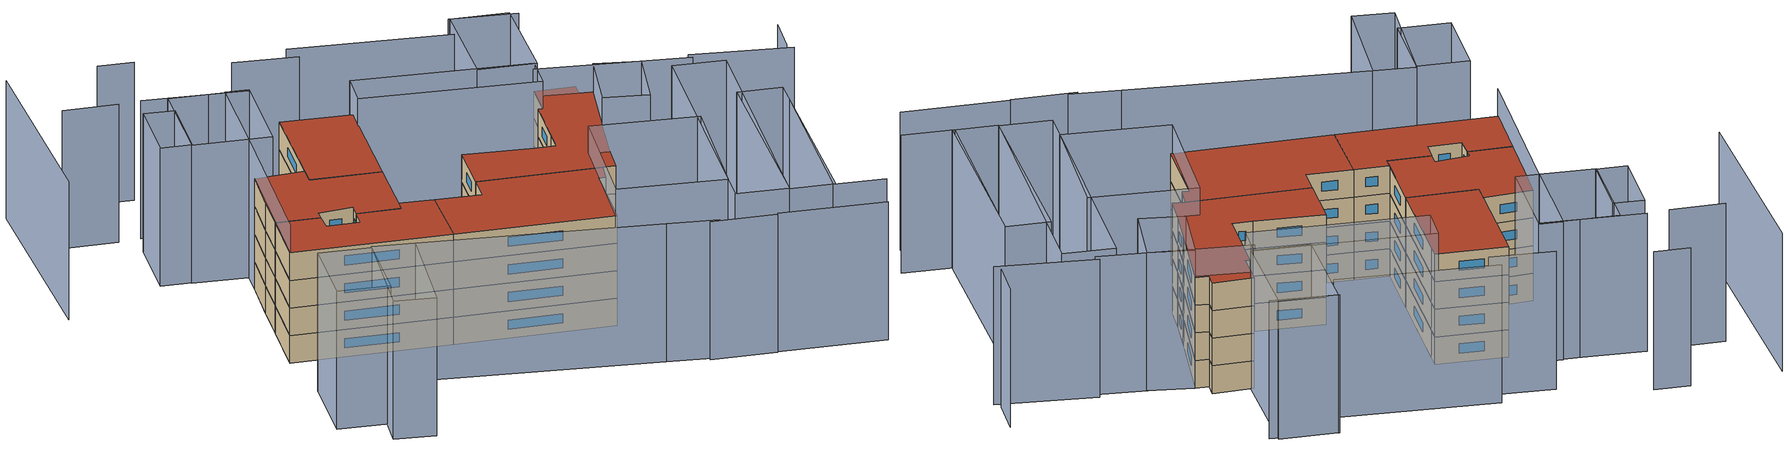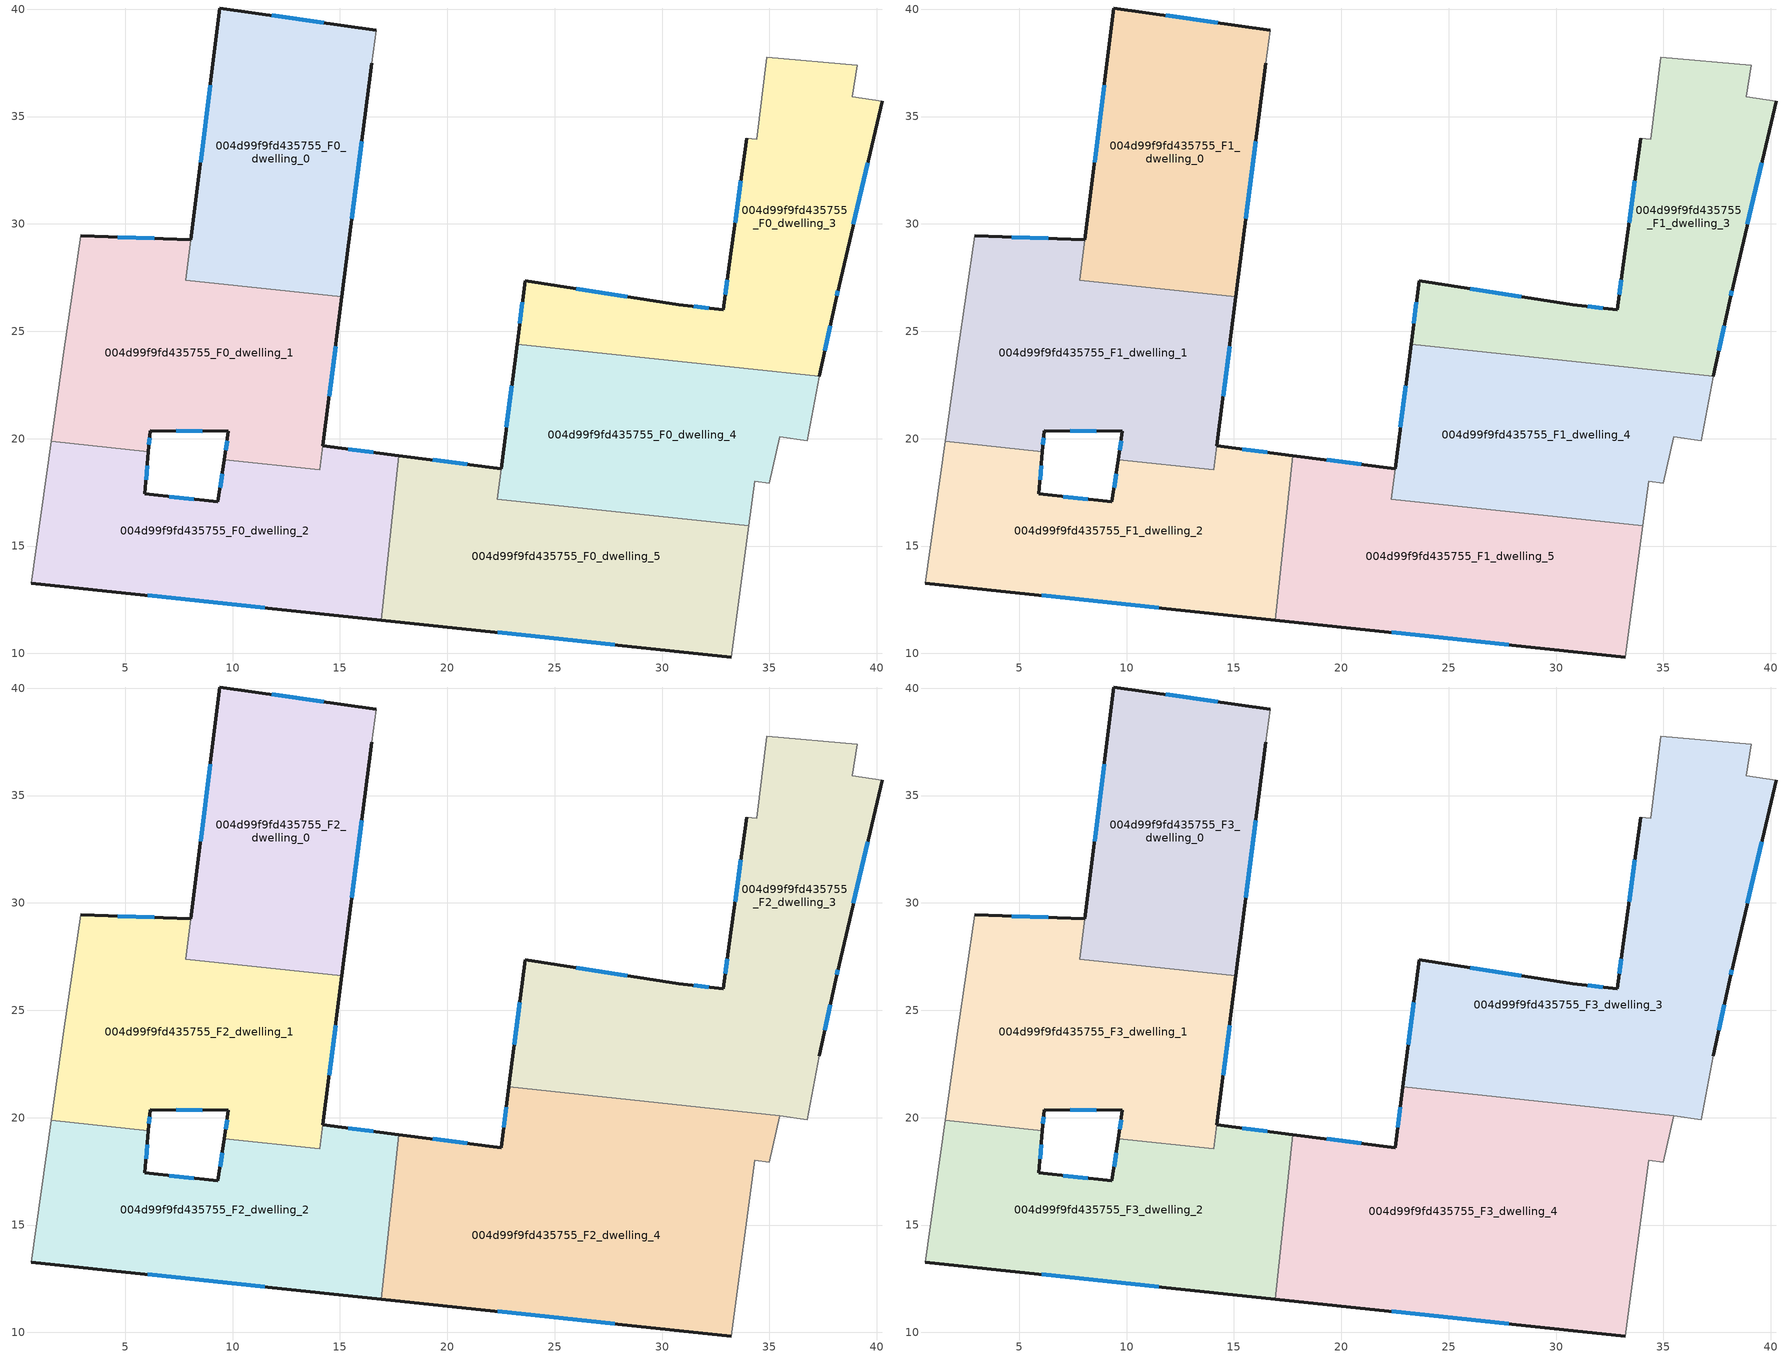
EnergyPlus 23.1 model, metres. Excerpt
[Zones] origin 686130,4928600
004d99f9fd435755_F0_dwelling_0
 floor ground (EU_floor_Construction): 16.68,39.03 16.48,37.49 15.09,26.61 7.83,27.38 8.06,29.27 9.41,40.06 z0
 wall outside (EU_wall_Construction): 15.09,26.61 16.48,37.49 / 16.68,39.03 9.41,40.06 8.06,29.27 z0:3
 wall adiabatic (EU_wall_Construction): 16.48,37.49 16.68,39.03 z0:3
 wall to 004d99f9fd435755_F0_dwelling_1 (EU_wall_Construction): 8.06,29.27 7.83,27.38 15.09,26.61 z0:3
 window (EU_Window_Construction): 15.56,30.24 16.02,33.86 / 8.96,36.46 8.51,32.87 / 14.26,39.37 11.83,39.71 z1:2
004d99f9fd435755_F0_dwelling_1
 floor ground (EU_floor_Construction): 15.09,26.61 14.21,19.67 14.06,18.55 9.61,19.02 9.81,20.35 6.16,20.37 6.08,19.39 1.55,19.87 2.13,24.06 2.94,29.45 8.06,29.27 7.83,27.38 z0
 wall outside (EU_wall_Construction): 6.08,19.39 6.16,20.37 9.81,20.35 9.61,19.02 / 8.06,29.27 2.94,29.45 / 14.21,19.67 15.09,26.61 z0:3
 wall to 004d99f9fd435755_F0_dwelling_2 (EU_wall_Construction): 1.55,19.87 6.08,19.39 / 14.07,18.55 14.21,19.67 / 9.61,19.02 14.06,18.55 z0:3
 wall adiabatic (EU_wall_Construction): 2.94,29.45 2.13,24.06 1.55,19.87 z0:3
 window (EU_Window_Construction): 9.74,19.9 9.68,19.46 / 7.38,20.36 8.59,20.35 / 6.11,19.72 6.13,20.04 / 6.35,29.33 4.65,29.39 / 14.5,21.98 14.8,24.3 z1:2
004d99f9fd435755_F0_dwelling_2
 floor ground (EU_floor_Construction): 17.74,19.21 16.93,11.56 0.63,13.28 1.55,19.87 6.08,19.39 5.92,17.43 9.32,17.07 9.61,19.02 14.07,18.55 14.21,19.67 z0
 wall outside (EU_wall_Construction): 9.61,19.02 9.32,17.07 5.92,17.43 6.08,19.39 / 17.74,19.21 14.21,19.67 / 0.63,13.28 16.93,11.56 z0:3
 wall to 004d99f9fd435755_F0_dwelling_5 (EU_wall_Construction): 16.93,11.56 17.74,19.21 z0:3
 wall adiabatic (EU_wall_Construction): 1.55,19.87 0.63,13.28 z0:3
 window (EU_Window_Construction): 5.97,18.08 6.03,18.74 / 8.19,17.19 7.05,17.31 / 9.51,18.37 9.42,17.72 / 16.56,19.37 15.38,19.52 / 6.06,12.7 11.5,12.13 z1:2
004d99f9fd435755_F0_dwelling_3
 floor ground (EU_floor_Construction): 39.08,37.38 38.86,35.92 40.25,35.71 38.24,27.13 38.08,26.43 37.31,22.92 23.24,24.4 23.62,27.35 30.77,26.24 32.86,26.01 33.12,28.1 33.95,33.99 34.4,33.95 34.87,37.75 z0
 wall outside (EU_wall_Construction): 33.95,33.99 33.12,28.1 32.86,26.01 30.77,26.24 23.62,27.35 23.24,24.4 / 37.31,22.92 38.08,26.43 38.24,27.13 40.25,35.71 z0:3
 wall adiabatic (EU_wall_Construction): 40.25,35.71 38.86,35.92 39.08,37.38 34.87,37.75 34.4,33.95 33.95,33.99 z0:3
 wall to 004d99f9fd435755_F0_dwelling_4 (EU_wall_Construction): 23.24,24.4 37.31,22.92 z0:3
 window (EU_Window_Construction): 33.03,27.4 32.95,26.7 / 33.67,32.02 33.4,30.06 / 38.91,29.99 39.58,32.85 / 38.13,26.66 38.19,26.89 / 37.57,24.09 37.82,25.26 / 23.49,26.36 23.37,25.38 / 28.39,26.61 26,26.98 / 32.16,26.08 31.47,26.16 z1:2
004d99f9fd435755_F0_dwelling_4
 floor ground (EU_floor_Construction): 37.31,22.92 37.31,22.9 36.76,19.91 35.48,20.1 35,17.94 34.32,18.01 34.04,15.95 22.33,17.18 23.24,24.4 z0
 wall outside (EU_wall_Construction): 23.24,24.4 22.51,18.61 z0:3
 wall adiabatic (EU_wall_Construction): 34.04,15.95 34.32,18.01 35,17.94 35.48,20.1 36.76,19.91 37.31,22.9 37.31,22.92 z0:3
 wall to 004d99f9fd435755_F0_dwelling_5 (EU_wall_Construction): 22.51,18.61 22.33,17.18 34.04,15.95 z0:3
 window (EU_Window_Construction): 23,22.47 22.75,20.54 z1:2
004d99f9fd435755_F0_dwelling_5
 floor ground (EU_floor_Construction): 34.04,15.95 33.22,9.84 16.93,11.56 17.74,19.21 22.51,18.61 22.33,17.18 z0
 wall outside (EU_wall_Construction): 22.51,18.61 17.74,19.21 / 16.93,11.56 33.22,9.84 z0:3
 wall adiabatic (EU_wall_Construction): 33.22,9.84 34.04,15.95 z0:3
 window (EU_Window_Construction): 20.92,18.81 19.33,19.01 / 22.36,10.98 27.79,10.41 z1:2
004d99f9fd435755_F1_dwelling_0
 floor to 004d99f9fd435755_F0_dwelling_0 (EU_floor_Construction): 16.68,39.03 16.48,37.49 15.09,26.61 7.83,27.38 8.06,29.27 9.41,40.06 z3
 wall outside (EU_wall_Construction): 15.09,26.61 16.48,37.49 / 16.68,39.03 9.41,40.06 8.06,29.27 z3:6
 wall adiabatic (EU_wall_Construction): 16.48,37.49 16.68,39.03 z3:6
 wall to 004d99f9fd435755_F1_dwelling_1 (EU_wall_Construction): 8.06,29.27 7.83,27.38 15.09,26.61 z3:6
 window (EU_Window_Construction): 15.56,30.24 16.02,33.86 / 8.96,36.46 8.51,32.87 / 14.26,39.37 11.83,39.71 z4:5
004d99f9fd435755_F1_dwelling_1
 floor to 004d99f9fd435755_F0_dwelling_1 (EU_floor_Construction): 15.09,26.61 14.21,19.67 14.06,18.55 9.61,19.02 9.81,20.35 6.16,20.37 6.08,19.39 1.55,19.87 2.13,24.06 2.94,29.45 8.06,29.26 7.83,27.38 z3
 wall outside (EU_wall_Construction): 6.08,19.39 6.16,20.37 9.81,20.35 9.61,19.02 / 8.06,29.27 2.94,29.45 / 14.21,19.67 15.09,26.61 z3:6
 wall to 004d99f9fd435755_F1_dwelling_2 (EU_wall_Construction): 1.55,19.87 6.08,19.39 / 14.07,18.55 14.21,19.67 / 9.61,19.02 14.06,18.55 z3:6
 wall adiabatic (EU_wall_Construction): 2.94,29.45 2.13,24.06 1.55,19.87 z3:6
 window (EU_Window_Construction): 9.74,19.9 9.68,19.46 / 7.38,20.36 8.59,20.35 / 6.11,19.72 6.13,20.04 / 6.35,29.33 4.65,29.39 / 14.5,21.98 14.8,24.3 z4:5
004d99f9fd435755_F1_dwelling_2
 floor to 004d99f9fd435755_F0_dwelling_2 (EU_floor_Construction): 17.74,19.21 16.93,11.56 0.63,13.28 1.55,19.87 6.08,19.39 5.92,17.43 9.32,17.07 9.61,19.02 14.07,18.55 14.21,19.67 z3
 wall outside (EU_wall_Construction): 9.61,19.02 9.32,17.07 5.92,17.43 6.08,19.39 / 17.74,19.21 14.21,19.67 / 0.63,13.28 16.93,11.56 z3:6
 wall to 004d99f9fd435755_F1_dwelling_5 (EU_wall_Construction): 16.93,11.56 17.74,19.21 z3:6
 wall adiabatic (EU_wall_Construction): 1.55,19.87 0.63,13.28 z3:6
 window (EU_Window_Construction): 5.97,18.08 6.03,18.74 / 8.19,17.19 7.05,17.31 / 9.51,18.37 9.42,17.72 / 16.56,19.37 15.38,19.52 / 6.06,12.7 11.5,12.13 z4:5
004d99f9fd435755_F1_dwelling_3
 floor to 004d99f9fd435755_F0_dwelling_3 (EU_floor_Construction): 39.08,37.38 38.86,35.92 40.25,35.71 38.24,27.13 38.08,26.43 37.31,22.92 23.24,24.4 23.62,27.35 30.77,26.24 32.86,26.01 33.12,28.1 33.95,33.99 34.4,33.95 34.87,37.75 z3
 wall outside (EU_wall_Construction): 33.95,33.99 33.12,28.1 32.86,26.01 30.77,26.24 23.62,27.35 23.24,24.4 / 37.31,22.92 38.08,26.43 38.24,27.13 40.25,35.71 z3:6
 wall adiabatic (EU_wall_Construction): 40.25,35.71 38.86,35.92 39.08,37.38 34.87,37.75 34.4,33.95 33.95,33.99 z3:6
 wall to 004d99f9fd435755_F1_dwelling_4 (EU_wall_Construction): 23.24,24.4 37.31,22.92 z3:6
 window (EU_Window_Construction): 33.03,27.4 32.95,26.7 / 33.67,32.02 33.4,30.06 / 38.91,29.99 39.58,32.85 / 38.13,26.66 38.19,26.89 / 37.57,24.09 37.82,25.26 / 23.49,26.36 23.37,25.38 / 28.39,26.61 26,26.98 / 32.16,26.08 31.47,26.16 z4:5
004d99f9fd435755_F1_dwelling_4
 floor to 004d99f9fd435755_F0_dwelling_4 (EU_floor_Construction): 37.31,22.92 37.31,22.9 36.76,19.91 35.48,20.1 35,17.94 34.32,18.01 34.04,15.95 22.33,17.18 23.24,24.4 z3
 wall outside (EU_wall_Construction): 23.24,24.4 22.51,18.61 z3:6
 wall adiabatic (EU_wall_Construction): 34.04,15.95 34.32,18.01 35,17.94 35.48,20.1 36.76,19.91 37.31,22.9 37.31,22.92 z3:6
 wall to 004d99f9fd435755_F1_dwelling_5 (EU_wall_Construction): 22.51,18.61 22.33,17.18 34.04,15.95 z3:6
 window (EU_Window_Construction): 23,22.47 22.75,20.54 z4:5
004d99f9fd435755_F1_dwelling_5
 floor to 004d99f9fd435755_F0_dwelling_5 (EU_floor_Construction): 34.04,15.95 33.22,9.84 16.93,11.56 17.74,19.21 22.51,18.61 22.33,17.18 z3
 wall outside (EU_wall_Construction): 22.51,18.61 17.74,19.21 / 16.93,11.56 33.22,9.84 z3:6
 wall adiabatic (EU_wall_Construction): 33.22,9.84 34.04,15.95 z3:6
 window (EU_Window_Construction): 20.92,18.81 19.33,19.01 / 22.36,10.98 27.79,10.41 z4:5
004d99f9fd435755_F2_dwelling_0
 floor to 004d99f9fd435755_F1_dwelling_0 (EU_floor_Construction): 16.68,39.03 16.48,37.49 15.09,26.61 7.83,27.38 8.06,29.27 9.41,40.06 z6
 wall outside (EU_wall_Construction): 15.09,26.61 16.48,37.49 / 16.68,39.03 9.41,40.06 8.06,29.27 z6:9
 wall adiabatic (EU_wall_Construction): 16.48,37.49 16.68,39.03 z6:9
 wall to 004d99f9fd435755_F2_dwelling_1 (EU_wall_Construction): 8.06,29.27 7.83,27.38 15.09,26.61 z6:9
 window (EU_Window_Construction): 15.56,30.24 16.02,33.86 / 8.96,36.46 8.51,32.87 / 14.26,39.37 11.83,39.71 z7:8
004d99f9fd435755_F2_dwelling_1
 floor to 004d99f9fd435755_F1_dwelling_1 (EU_floor_Construction): 15.09,26.61 14.21,19.67 14.06,18.55 9.61,19.02 9.81,20.35 6.16,20.37 6.08,19.39 1.55,19.87 2.13,24.06 2.94,29.45 8.06,29.26 7.83,27.38 z6
 wall outside (EU_wall_Construction): 6.08,19.39 6.16,20.37 9.81,20.35 9.61,19.02 / 8.06,29.27 2.94,29.45 / 14.21,19.67 15.09,26.61 z6:9
 wall to 004d99f9fd435755_F2_dwelling_2 (EU_wall_Construction): 1.55,19.87 6.08,19.39 / 14.07,18.55 14.21,19.67 / 9.61,19.02 14.06,18.55 z6:9
 wall adiabatic (EU_wall_Construction): 2.94,29.45 2.13,24.06 1.55,19.87 z6:9
 window (EU_Window_Construction): 9.74,19.9 9.68,19.46 / 7.38,20.36 8.59,20.35 / 6.11,19.72 6.13,20.04 / 6.35,29.33 4.65,29.39 / 14.5,21.98 14.8,24.3 z7:8
004d99f9fd435755_F2_dwelling_2
 floor to 004d99f9fd435755_F1_dwelling_2 (EU_floor_Construction): 17.74,19.21 16.93,11.56 0.63,13.28 1.55,19.87 6.08,19.39 5.92,17.43 9.32,17.07 9.61,19.02 14.07,18.55 14.21,19.67 z6
 wall outside (EU_wall_Construction): 9.61,19.02 9.32,17.07 5.92,17.43 6.08,19.39 / 17.74,19.21 14.21,19.67 / 0.63,13.28 16.93,11.56 z6:9
 wall to 004d99f9fd435755_F2_dwelling_4 (EU_wall_Construction): 16.93,11.56 17.74,19.21 z6:9
 wall adiabatic (EU_wall_Construction): 1.55,19.87 0.63,13.28 z6:9
 window (EU_Window_Construction): 5.97,18.08 6.03,18.74 / 8.19,17.19 7.05,17.31 / 9.51,18.37 9.42,17.72 / 16.56,19.37 15.38,19.52 / 6.06,12.7 11.5,12.13 z7:8
004d99f9fd435755_F2_dwelling_3
 floor to 004d99f9fd435755_F1_dwelling_3 (EU_floor_Construction): 39.08,37.38 38.86,35.92 40.25,35.71 38.24,27.13 38.08,26.43 37.31,22.92 23.25,24.4 23.62,27.35 30.77,26.24 32.86,26.01 33.12,28.1 33.95,33.99 34.4,33.95 34.87,37.75 z6
 floor to 004d99f9fd435755_F1_dwelling_4 (EU_floor_Construction): 37.31,22.92 37.31,22.9 36.76,19.91 35.48,20.1 22.87,21.43 23.25,24.4 z6
 wall outside (EU_wall_Construction): 33.95,33.99 33.12,28.1 32.86,26.01 30.77,26.24 23.62,27.35 22.87,21.43 / 37.31,22.9 38.08,26.43 38.24,27.13 40.25,35.71 z6:9
 wall adiabatic (EU_wall_Construction): 40.25,35.71 38.86,35.92 39.08,37.38 34.87,37.75 34.4,33.95 33.95,33.99 / 35.48,20.1 36.76,19.91 37.31,22.9 z6:9
 wall to 004d99f9fd435755_F2_dwelling_4 (EU_wall_Construction): 22.87,21.43 35.48,20.1 z6:9
 window (EU_Window_Construction): 33.67,32.02 33.4,30.06 / 38.91,29.99 39.58,32.85 / 38.13,26.66 38.19,26.89 / 37.57,24.07 37.82,25.25 / 23.37,25.38 23.12,23.4 / 28.39,26.61 26,26.98 / 32.16,26.08 31.47,26.16 / 33.03,27.4 32.95,26.7 z7:8
004d99f9fd435755_F2_dwelling_4
 floor to 004d99f9fd435755_F1_dwelling_4 (EU_floor_Construction): 35.48,20.1 35,17.94 34.32,18.01 34.04,15.95 22.33,17.18 22.87,21.43 z6
 floor to 004d99f9fd435755_F1_dwelling_5 (EU_floor_Construction): 34.04,15.95 33.22,9.84 16.93,11.56 17.74,19.21 22.51,18.61 22.33,17.18 z6
 wall outside (EU_wall_Construction): 16.93,11.56 33.22,9.84 / 22.87,21.43 22.51,18.61 17.74,19.21 z6:9
 wall adiabatic (EU_wall_Construction): 33.22,9.84 34.32,18.01 35,17.94 35.48,20.1 z6:9
 window (EU_Window_Construction): 22.36,10.98 27.79,10.41 / 20.92,18.81 19.33,19.01 / 22.75,20.49 22.63,19.55 z7:8
004d99f9fd435755_F3_dwelling_0
 floor to 004d99f9fd435755_F2_dwelling_0 (EU_floor_Construction): 16.68,39.03 16.48,37.49 15.09,26.61 7.83,27.38 8.06,29.27 9.41,40.06 z9
 wall outside (EU_wall_Construction): 15.09,26.61 16.48,37.49 / 16.68,39.03 9.41,40.06 8.06,29.27 z9:12
 wall adiabatic (EU_wall_Construction): 16.48,37.49 16.68,39.03 z9:12
 wall to 004d99f9fd435755_F3_dwelling_1 (EU_wall_Construction): 8.06,29.27 7.83,27.38 15.09,26.61 z9:12
 window (EU_Window_Construction): 15.56,30.24 16.02,33.86 / 8.96,36.46 8.51,32.87 / 14.26,39.37 11.83,39.71 z10:11
 roof outside (EU_roof_Construction): 15.09,26.61 16.48,37.49 16.68,39.03 9.41,40.06 8.06,29.27 7.83,27.38 z12
004d99f9fd435755_F3_dwelling_1
 floor to 004d99f9fd435755_F2_dwelling_1 (EU_floor_Construction): 15.09,26.61 14.21,19.67 14.06,18.55 9.61,19.02 9.81,20.35 6.16,20.37 6.08,19.39 1.55,19.87 2.13,24.06 2.94,29.45 8.06,29.26 7.83,27.38 z9
 wall outside (EU_wall_Construction): 6.08,19.39 6.16,20.37 9.81,20.35 9.61,19.02 / 8.06,29.27 2.94,29.45 / 14.21,19.67 15.09,26.61 z9:12
 wall to 004d99f9fd435755_F3_dwelling_2 (EU_wall_Construction): 1.55,19.87 6.08,19.39 / 14.07,18.55 14.21,19.67 / 9.61,19.02 14.06,18.55 z9:12
 wall adiabatic (EU_wall_Construction): 2.94,29.45 2.13,24.06 1.55,19.87 z9:12
 window (EU_Window_Construction): 9.74,19.9 9.68,19.46 / 7.38,20.36 8.59,20.35 / 6.11,19.72 6.13,20.04 / 6.35,29.33 4.65,29.39 / 14.5,21.98 14.8,24.3 z10:11
 roof outside (EU_roof_Construction): 14.06,18.55 15.09,26.61 7.83,27.38 8.06,29.26 2.94,29.45 2.13,24.06 1.55,19.87 6.08,19.39 6.16,20.37 9.81,20.35 9.61,19.02 z12
004d99f9fd435755_F3_dwelling_2
 floor to 004d99f9fd435755_F2_dwelling_2 (EU_floor_Construction): 17.74,19.21 16.93,11.56 0.63,13.28 1.55,19.87 6.08,19.39 5.92,17.43 9.32,17.07 9.61,19.02 14.07,18.55 14.21,19.67 z9
 wall outside (EU_wall_Construction): 9.61,19.02 9.32,17.07 5.92,17.43 6.08,19.39 / 17.74,19.21 14.21,19.67 / 0.63,13.28 16.93,11.56 z9:12
 wall to 004d99f9fd435755_F3_dwelling_4 (EU_wall_Construction): 16.93,11.56 17.74,19.21 z9:12
 wall adiabatic (EU_wall_Construction): 1.55,19.87 0.63,13.28 z9:12
 window (EU_Window_Construction): 5.97,18.08 6.03,18.74 / 8.19,17.19 7.05,17.31 / 9.51,18.37 9.42,17.72 / 16.56,19.37 15.38,19.52 / 6.06,12.7 11.5,12.13 z10:11
 roof outside (EU_roof_Construction): 16.93,11.56 17.74,19.21 14.21,19.67 14.07,18.55 9.61,19.02 9.32,17.07 5.92,17.43 6.08,19.39 1.55,19.87 0.63,13.28 z12
004d99f9fd435755_F3_dwelling_3
 floor to 004d99f9fd435755_F2_dwelling_3 (EU_floor_Construction): 39.08,37.38 38.86,35.92 40.25,35.71 38.24,27.13 38.08,26.43 37.31,22.9 36.76,19.91 35.48,20.1 22.87,21.43 23.62,27.35 30.77,26.24 32.86,26.01 33.12,28.1 33.95,33.99 34.4,33.95 34.87,37.75 z9
 wall outside (EU_wall_Construction): 33.95,33.99 33.12,28.1 32.86,26.01 30.77,26.24 23.62,27.35 22.87,21.43 / 37.31,22.9 38.08,26.43 38.24,27.13 40.25,35.71 z9:12
 wall adiabatic (EU_wall_Construction): 40.25,35.71 38.86,35.92 39.08,37.38 34.87,37.75 34.4,33.95 33.95,33.99 / 35.48,20.1 36.76,19.91 37.31,22.9 z9:12
 wall to 004d99f9fd435755_F3_dwelling_4 (EU_wall_Construction): 22.87,21.43 35.48,20.1 z9:12
 window (EU_Window_Construction): 33.67,32.02 33.4,30.06 / 38.91,29.99 39.58,32.85 / 38.13,26.66 38.19,26.89 / 37.57,24.07 37.82,25.25 / 23.37,25.38 23.12,23.4 / 28.39,26.61 26,26.98 / 32.16,26.08 31.47,26.16 / 33.03,27.4 32.95,26.7 z10:11
 roof outside (EU_roof_Construction): 36.76,19.91 37.31,22.9 38.08,26.43 38.24,27.13 40.25,35.71 38.86,35.92 39.08,37.38 34.87,37.75 34.4,33.95 33.95,33.99 33.12,28.1 32.86,26.01 30.77,26.24 23.62,27.35 22.87,21.43 35.48,20.1 z12
004d99f9fd435755_F3_dwelling_4
 floor to 004d99f9fd435755_F2_dwelling_4 (EU_floor_Construction): 35.48,20.1 35,17.94 34.32,18.01 33.22,9.84 16.93,11.56 17.74,19.21 22.51,18.61 22.87,21.43 z9
 wall outside (EU_wall_Construction): 16.93,11.56 33.22,9.84 / 22.87,21.43 22.51,18.61 17.74,19.21 z9:12
 wall adiabatic (EU_wall_Construction): 33.22,9.84 34.32,18.01 35,17.94 35.48,20.1 z9:12
 window (EU_Window_Construction): 22.36,10.98 27.79,10.41 / 20.92,18.81 19.33,19.01 / 22.75,20.49 22.63,19.55 z10:11
 roof outside (EU_roof_Construction): 33.22,9.84 34.32,18.01 35,17.94 35.48,20.1 22.87,21.43 22.51,18.61 17.74,19.21 16.93,11.56 z12
shading: 3.31,32.06 0.63,13.28 / 45.88,-0.72 56.82,-2.05 / 39.15,-0.11 45.86,-0.92 / 58.42,2.67 53.14,3.33 / 53.14,3.33 55.5,21.97 / 59.34,33.05 59.97,37.37 / 59.83,32.32 49.62,34.39 / 49.85,33.67 34.4,36.61 / 7,41.88 -3.65,43.43 / 37.3,48.47 30.4,49.56 / 29.87,46.37 13.43,49.02 / 14.05,47.04 7.48,48.1 / -14.42,52.05 -16.27,29.52 / -5.94,43.46 -11.55,44.12 / -1.36,51.51 -5,51.94 / -5.42,33.27 -4.4,40.73 / -4.4,40.73 -1.25,40.3 / -1.25,40.3 -2.26,32.84 / -2.26,32.84 -5.42,33.27 / 34.98,0.96 40.14,-0.08 / 10.68,5.43 34.98,0.96 / 10.68,5.43 8.6,-6.28 / 8.6,-6.28 4.34,-5.53 / 4.34,-5.53 6.42,6.18 / 6.42,6.18 10.68,5.43 / -0.06,-1.61 1.05,6.71 / 1.05,6.71 6.39,6 / 6.39,6 5.28,-2.33 / 5.28,-2.33 -0.06,-1.61 / 48.84,3.86 51.24,25.14 / 51.24,25.14 55.8,24.63 / 55.8,24.63 53.4,3.34 / 53.4,3.34 48.84,3.86 / 46.15,21.46 43.95,7.87 / 43.95,7.87 32.96,9.65 / 32.96,9.65 35.16,23.24 / 35.16,23.24 46.15,21.46 / 48.85,3.96 43.49,4.69 / 43.49,4.69 47.31,32.72 / 47.31,32.72 52.67,31.99 / 52.67,31.99 48.85,3.96 / 38.58,28.56 40.25,35.7 / 40.25,35.7 44.84,34.63 / 44.84,34.63 43.17,27.49 / 43.17,27.49 38.58,28.56 / 34.39,33.86 16.27,36.57 / 16.27,36.57 16.86,40.52 / 16.86,40.52 34.98,37.81 / 34.98,37.81 34.39,33.86 / 3.28,32.02 4.62,42.35 / 4.62,42.35 7.02,42.04 / 7.02,42.04 5.68,31.7 / 5.68,31.7 3.28,32.02 / 29.28,38.39 30.54,49.53 / 30.54,49.53 36.47,48.86 / 36.47,48.86 35.21,37.72 / 35.21,37.72 29.28,38.39 / 4.61,42.25 3.28,32.02 / 3.28,32.02 -2.36,32.75 / -2.36,32.75 -1.03,42.99 / -1.03,42.99 4.61,42.25 z0:15
[Building]
EU S2 Campaign: North Axis=0; Terrain=City; Solar Distribution=FullExterior
[Site:Location]
Bologna: Latitude=44.5; Longitude=11.25; Time Zone=1; Elevation=37
[SizingPeriod:WeatherFileDays]
AnnualSizingPeriod: Begin Month=1; Begin Day of Month=1; End Month=12; End Day of Month=31; Day of Week for Start Day=Monday; Use Weather File Daylight Saving Period=No; Use Weather File Rain and Snow Indicators=No
[MATERIAL]
EU_InternalMass_Material: Roughness=MediumRough; Thickness=0.1; Conductivity=1; Density=1800; Specific Heat=900; Thermal Absorptance=0.9; Solar Absorptance=0.7; Visible Absorptance=0.7
[MATERIAL:NOMASS] Roughness=MediumRough; Thermal Absorptance=0.9; Solar Absorptance=0.7; Visible Absorptance=0.7
Name | Thermal Resistance
EU_wall_NoMass | 0.937881
EU_roof_NoMass | 0.548572
EU_floor_NoMass | 0.71348
[WINDOWMATERIAL:SIMPLEGLAZINGSYSTEM]
EU_Window_SimpleGlazing: UFactor=4.25633; Solar Heat Gain Coefficient=0.85; Visible Transmittance=0.85
[CONSTRUCTION]
EU_wall_Construction: EU_wall_NoMass
EU_roof_Construction: EU_roof_NoMass
EU_floor_Construction: EU_floor_NoMass
EU_Window_Construction: EU_Window_SimpleGlazing
EU_InternalMass_Construction: EU_InternalMass_Material
[ZONE] Type=1; Multiplier=1; Ceiling Height=autocalculate; Floor Area=autocalculate; Part of Total Floor Area=Yes
Name | Volume
004d99f9fd435755_F0_dwelling_0; 004d99f9fd435755_F1_dwelling_0; 004d99f9fd435755_F2_dwelling_0; 004d99f9fd435755_F3_dwelling_0 | 277.795
004d99f9fd435755_F0_dwelling_1 | 319.458
004d99f9fd435755_F1_dwelling_1; 004d99f9fd435755_F2_dwelling_1; 004d99f9fd435755_F3_dwelling_1 | 319.477
004d99f9fd435755_F0_dwelling_2; 004d99f9fd435755_F1_dwelling_2; 004d99f9fd435755_F2_dwelling_2; 004d99f9fd435755_F3_dwelling_2 | 316.061
004d99f9fd435755_F0_dwelling_3; 004d99f9fd435755_F1_dwelling_3 | 304.455
004d99f9fd435755_F2_dwelling_3; 004d99f9fd435755_F3_dwelling_3 | 430.762
004d99f9fd435755_F0_dwelling_4; 004d99f9fd435755_F1_dwelling_4 | 282.968
004d99f9fd435755_F2_dwelling_4; 004d99f9fd435755_F3_dwelling_4 | 482.559
004d99f9fd435755_F0_dwelling_5; 004d99f9fd435755_F1_dwelling_5 | 325.834
[INTERNALMASS] Construction=EU_InternalMass_Construction
Name | Zone or ZoneList | Surface Area
004d99f9fd435755_F0_dwelling_0_EU_InternalMass | 004d99f9fd435755_F0_dwelling_0 | 92.5935
004d99f9fd435755_F0_dwelling_1_EU_InternalMass | 004d99f9fd435755_F0_dwelling_1 | 106.492
004d99f9fd435755_F0_dwelling_2_EU_InternalMass | 004d99f9fd435755_F0_dwelling_2 | 105.352
004d99f9fd435755_F0_dwelling_3_EU_InternalMass | 004d99f9fd435755_F0_dwelling_3 | 101.485
004d99f9fd435755_F0_dwelling_4_EU_InternalMass | 004d99f9fd435755_F0_dwelling_4 | 94.3391
004d99f9fd435755_F0_dwelling_5_EU_InternalMass | 004d99f9fd435755_F0_dwelling_5 | 108.612
004d99f9fd435755_F1_dwelling_0_EU_InternalMass | 004d99f9fd435755_F1_dwelling_0 | 92.5935
004d99f9fd435755_F1_dwelling_1_EU_InternalMass | 004d99f9fd435755_F1_dwelling_1 | 106.492
004d99f9fd435755_F1_dwelling_2_EU_InternalMass | 004d99f9fd435755_F1_dwelling_2 | 105.352
004d99f9fd435755_F1_dwelling_3_EU_InternalMass | 004d99f9fd435755_F1_dwelling_3 | 101.485
004d99f9fd435755_F1_dwelling_4_EU_InternalMass | 004d99f9fd435755_F1_dwelling_4 | 94.3391
004d99f9fd435755_F1_dwelling_5_EU_InternalMass | 004d99f9fd435755_F1_dwelling_5 | 108.612
004d99f9fd435755_F2_dwelling_0_EU_InternalMass | 004d99f9fd435755_F2_dwelling_0 | 92.5935
004d99f9fd435755_F2_dwelling_1_EU_InternalMass | 004d99f9fd435755_F2_dwelling_1 | 106.492
004d99f9fd435755_F2_dwelling_2_EU_InternalMass | 004d99f9fd435755_F2_dwelling_2 | 105.352
004d99f9fd435755_F2_dwelling_3_EU_InternalMass | 004d99f9fd435755_F2_dwelling_3 | 143.587
004d99f9fd435755_F2_dwelling_4_EU_InternalMass | 004d99f9fd435755_F2_dwelling_4 | 160.852
004d99f9fd435755_F3_dwelling_0_EU_InternalMass | 004d99f9fd435755_F3_dwelling_0 | 92.5935
004d99f9fd435755_F3_dwelling_1_EU_InternalMass | 004d99f9fd435755_F3_dwelling_1 | 106.492
004d99f9fd435755_F3_dwelling_2_EU_InternalMass | 004d99f9fd435755_F3_dwelling_2 | 105.352
004d99f9fd435755_F3_dwelling_3_EU_InternalMass | 004d99f9fd435755_F3_dwelling_3 | 143.587
004d99f9fd435755_F3_dwelling_4_EU_InternalMass | 004d99f9fd435755_F3_dwelling_4 | 160.852
[OTHEREQUIPMENT] Fuel Type=Electricity; Design Level Calculation Method=Watts/Area; Power per Zone Floor Area=1; Fraction Latent=0; Fraction Radiant=0; Fraction Lost=0; Carbon Dioxide Generation Rate=0; EndUse Subcategory=EU_Step8_InternalGains
Name | Zone or ZoneList or Space or SpaceList | Schedule
EU_Step8_InternalGain_004d99f9fd435755_F0_dwelling_0_f000 | 004d99f9fd435755_F0_dwelling_0 | EU_Step8_GainSchedule_004d99f9fd435755_F0_dwelling_0_f000
EU_Step8_InternalGain_004d99f9fd435755_F0_dwelling_1_f000 | 004d99f9fd435755_F0_dwelling_1 | EU_Step8_GainSchedule_004d99f9fd435755_F0_dwelling_1_f000
EU_Step8_InternalGain_004d99f9fd435755_F0_dwelling_2_f000 | 004d99f9fd435755_F0_dwelling_2 | EU_Step8_GainSchedule_004d99f9fd435755_F0_dwelling_2_f000
EU_Step8_InternalGain_004d99f9fd435755_F0_dwelling_3_f000 | 004d99f9fd435755_F0_dwelling_3 | EU_Step8_GainSchedule_004d99f9fd435755_F0_dwelling_3_f000
EU_Step8_InternalGain_004d99f9fd435755_F0_dwelling_4_f000 | 004d99f9fd435755_F0_dwelling_4 | EU_Step8_GainSchedule_004d99f9fd435755_F0_dwelling_4_f000
EU_Step8_InternalGain_004d99f9fd435755_F0_dwelling_5_f000 | 004d99f9fd435755_F0_dwelling_5 | EU_Step8_GainSchedule_004d99f9fd435755_F0_dwelling_5_f000
EU_Step8_InternalGain_004d99f9fd435755_F1_dwelling_0_f000 | 004d99f9fd435755_F1_dwelling_0 | EU_Step8_GainSchedule_004d99f9fd435755_F1_dwelling_0_f000
EU_Step8_InternalGain_004d99f9fd435755_F1_dwelling_1_f000 | 004d99f9fd435755_F1_dwelling_1 | EU_Step8_GainSchedule_004d99f9fd435755_F1_dwelling_1_f000
EU_Step8_InternalGain_004d99f9fd435755_F1_dwelling_2_f000 | 004d99f9fd435755_F1_dwelling_2 | EU_Step8_GainSchedule_004d99f9fd435755_F1_dwelling_2_f000
EU_Step8_InternalGain_004d99f9fd435755_F1_dwelling_3_f000 | 004d99f9fd435755_F1_dwelling_3 | EU_Step8_GainSchedule_004d99f9fd435755_F1_dwelling_3_f000
EU_Step8_InternalGain_004d99f9fd435755_F1_dwelling_4_f000 | 004d99f9fd435755_F1_dwelling_4 | EU_Step8_GainSchedule_004d99f9fd435755_F1_dwelling_4_f000
EU_Step8_InternalGain_004d99f9fd435755_F1_dwelling_5_f000 | 004d99f9fd435755_F1_dwelling_5 | EU_Step8_GainSchedule_004d99f9fd435755_F1_dwelling_5_f000
EU_Step8_InternalGain_004d99f9fd435755_F2_dwelling_0_f000 | 004d99f9fd435755_F2_dwelling_0 | EU_Step8_GainSchedule_004d99f9fd435755_F2_dwelling_0_f000
EU_Step8_InternalGain_004d99f9fd435755_F2_dwelling_1_f000 | 004d99f9fd435755_F2_dwelling_1 | EU_Step8_GainSchedule_004d99f9fd435755_F2_dwelling_1_f000
EU_Step8_InternalGain_004d99f9fd435755_F2_dwelling_2_f000 | 004d99f9fd435755_F2_dwelling_2 | EU_Step8_GainSchedule_004d99f9fd435755_F2_dwelling_2_f000
EU_Step8_InternalGain_004d99f9fd435755_F2_dwelling_3_f000 | 004d99f9fd435755_F2_dwelling_3 | EU_Step8_GainSchedule_004d99f9fd435755_F2_dwelling_3_f000
EU_Step8_InternalGain_004d99f9fd435755_F2_dwelling_4_f000 | 004d99f9fd435755_F2_dwelling_4 | EU_Step8_GainSchedule_004d99f9fd435755_F2_dwelling_4_f000
EU_Step8_InternalGain_004d99f9fd435755_F3_dwelling_0_f000 | 004d99f9fd435755_F3_dwelling_0 | EU_Step8_GainSchedule_004d99f9fd435755_F3_dwelling_0_f000
EU_Step8_InternalGain_004d99f9fd435755_F3_dwelling_1_f000 | 004d99f9fd435755_F3_dwelling_1 | EU_Step8_GainSchedule_004d99f9fd435755_F3_dwelling_1_f000
EU_Step8_InternalGain_004d99f9fd435755_F3_dwelling_2_f000 | 004d99f9fd435755_F3_dwelling_2 | EU_Step8_GainSchedule_004d99f9fd435755_F3_dwelling_2_f000
EU_Step8_InternalGain_004d99f9fd435755_F3_dwelling_3_f000 | 004d99f9fd435755_F3_dwelling_3 | EU_Step8_GainSchedule_004d99f9fd435755_F3_dwelling_3_f000
EU_Step8_InternalGain_004d99f9fd435755_F3_dwelling_4_f000 | 004d99f9fd435755_F3_dwelling_4 | EU_Step8_GainSchedule_004d99f9fd435755_F3_dwelling_4_f000
[ZONEVENTILATION:DESIGNFLOWRATE] Schedule=EU_AlwaysOn; Design Flow Rate Calculation Method=AirChanges/Hour; Air Changes per Hour=0.687892; Ventilation Type=Natural; Fan Pressure Rise=0; Fan Total Efficiency=1; Constant Term Coefficient=1; Temperature Term Coefficient=0; Velocity Term Coefficient=0; Velocity Squared Term Coefficient=0; Minimum Indoor Temperature=-100; Maximum Indoor Temperature=100; Delta Temperature=-100; Minimum Outdoor Temperature=-100; Maximum Outdoor Temperature=100; Maximum Wind Speed=40
Name | Zone or ZoneList or Space or SpaceList
EU_ConstantAir_004d99f9fd435755_F0_dwelling_0 | 004d99f9fd435755_F0_dwelling_0
EU_ConstantAir_004d99f9fd435755_F0_dwelling_1 | 004d99f9fd435755_F0_dwelling_1
EU_ConstantAir_004d99f9fd435755_F0_dwelling_2 | 004d99f9fd435755_F0_dwelling_2
EU_ConstantAir_004d99f9fd435755_F0_dwelling_3 | 004d99f9fd435755_F0_dwelling_3
EU_ConstantAir_004d99f9fd435755_F0_dwelling_4 | 004d99f9fd435755_F0_dwelling_4
EU_ConstantAir_004d99f9fd435755_F0_dwelling_5 | 004d99f9fd435755_F0_dwelling_5
EU_ConstantAir_004d99f9fd435755_F1_dwelling_0 | 004d99f9fd435755_F1_dwelling_0
EU_ConstantAir_004d99f9fd435755_F1_dwelling_1 | 004d99f9fd435755_F1_dwelling_1
EU_ConstantAir_004d99f9fd435755_F1_dwelling_2 | 004d99f9fd435755_F1_dwelling_2
EU_ConstantAir_004d99f9fd435755_F1_dwelling_3 | 004d99f9fd435755_F1_dwelling_3
EU_ConstantAir_004d99f9fd435755_F1_dwelling_4 | 004d99f9fd435755_F1_dwelling_4
EU_ConstantAir_004d99f9fd435755_F1_dwelling_5 | 004d99f9fd435755_F1_dwelling_5
EU_ConstantAir_004d99f9fd435755_F2_dwelling_0 | 004d99f9fd435755_F2_dwelling_0
EU_ConstantAir_004d99f9fd435755_F2_dwelling_1 | 004d99f9fd435755_F2_dwelling_1
EU_ConstantAir_004d99f9fd435755_F2_dwelling_2 | 004d99f9fd435755_F2_dwelling_2
EU_ConstantAir_004d99f9fd435755_F2_dwelling_3 | 004d99f9fd435755_F2_dwelling_3
EU_ConstantAir_004d99f9fd435755_F2_dwelling_4 | 004d99f9fd435755_F2_dwelling_4
EU_ConstantAir_004d99f9fd435755_F3_dwelling_0 | 004d99f9fd435755_F3_dwelling_0
EU_ConstantAir_004d99f9fd435755_F3_dwelling_1 | 004d99f9fd435755_F3_dwelling_1
EU_ConstantAir_004d99f9fd435755_F3_dwelling_2 | 004d99f9fd435755_F3_dwelling_2
EU_ConstantAir_004d99f9fd435755_F3_dwelling_3 | 004d99f9fd435755_F3_dwelling_3
EU_ConstantAir_004d99f9fd435755_F3_dwelling_4 | 004d99f9fd435755_F3_dwelling_4
[HVACTEMPLATE:THERMOSTAT] Constant Heating Setpoint=20; Constant Cooling Setpoint=50
EU_HeatOnly_004d99f9fd435755_F0_dwelling_0; EU_HeatOnly_004d99f9fd435755_F0_dwelling_1; EU_HeatOnly_004d99f9fd435755_F0_dwelling_2; EU_HeatOnly_004d99f9fd435755_F0_dwelling_3; EU_HeatOnly_004d99f9fd435755_F0_dwelling_4; EU_HeatOnly_004d99f9fd435755_F0_dwelling_5; EU_HeatOnly_004d99f9fd435755_F1_dwelling_0; EU_HeatOnly_004d99f9fd435755_F1_dwelling_1; EU_HeatOnly_004d99f9fd435755_F1_dwelling_2; EU_HeatOnly_004d99f9fd435755_F1_dwelling_3; EU_HeatOnly_004d99f9fd435755_F1_dwelling_4; EU_HeatOnly_004d99f9fd435755_F1_dwelling_5; EU_HeatOnly_004d99f9fd435755_F2_dwelling_0; EU_HeatOnly_004d99f9fd435755_F2_dwelling_1; EU_HeatOnly_004d99f9fd435755_F2_dwelling_2; EU_HeatOnly_004d99f9fd435755_F2_dwelling_3; EU_HeatOnly_004d99f9fd435755_F2_dwelling_4; EU_HeatOnly_004d99f9fd435755_F3_dwelling_0; EU_HeatOnly_004d99f9fd435755_F3_dwelling_1; EU_HeatOnly_004d99f9fd435755_F3_dwelling_2; EU_HeatOnly_004d99f9fd435755_F3_dwelling_3; EU_HeatOnly_004d99f9fd435755_F3_dwelling_4
[HVACTEMPLATE:ZONE:IDEALLOADSAIRSYSTEM] System Availability Schedule=EU_AlwaysOn; Maximum Heating Supply Air Temperature=50; Minimum Cooling Supply Air Temperature=13; Maximum Heating Supply Air Humidity Ratio=0.0156; Minimum Cooling Supply Air Humidity Ratio=0.0077; Heating Limit=NoLimit; Cooling Limit=NoLimit; Heating Availability Schedule=EU_AlwaysOn; Cooling Availability Schedule=EU_CoolingOff; Dehumidification Control Type=ConstantSensibleHeatRatio; Cooling Sensible Heat Ratio=0.7; Dehumidification Setpoint=60; Humidification Control Type=None; Humidification Setpoint=30; Outdoor Air Method=None; Outdoor Air Flow Rate per Person=0.00944; Outdoor Air Flow Rate per Zone Floor Area=0; Outdoor Air Flow Rate per Zone=0; Demand Controlled Ventilation Type=None; Outdoor Air Economizer Type=NoEconomizer; Heat Recovery Type=None; Sensible Heat Recovery Effectiveness=0.7; Latent Heat Recovery Effectiveness=0.65
Name | Template Thermostat
004d99f9fd435755_F0_dwelling_0 | EU_HeatOnly_004d99f9fd435755_F0_dwelling_0
004d99f9fd435755_F0_dwelling_1 | EU_HeatOnly_004d99f9fd435755_F0_dwelling_1
004d99f9fd435755_F0_dwelling_2 | EU_HeatOnly_004d99f9fd435755_F0_dwelling_2
004d99f9fd435755_F0_dwelling_3 | EU_HeatOnly_004d99f9fd435755_F0_dwelling_3
004d99f9fd435755_F0_dwelling_4 | EU_HeatOnly_004d99f9fd435755_F0_dwelling_4
004d99f9fd435755_F0_dwelling_5 | EU_HeatOnly_004d99f9fd435755_F0_dwelling_5
004d99f9fd435755_F1_dwelling_0 | EU_HeatOnly_004d99f9fd435755_F1_dwelling_0
004d99f9fd435755_F1_dwelling_1 | EU_HeatOnly_004d99f9fd435755_F1_dwelling_1
004d99f9fd435755_F1_dwelling_2 | EU_HeatOnly_004d99f9fd435755_F1_dwelling_2
004d99f9fd435755_F1_dwelling_3 | EU_HeatOnly_004d99f9fd435755_F1_dwelling_3
004d99f9fd435755_F1_dwelling_4 | EU_HeatOnly_004d99f9fd435755_F1_dwelling_4
004d99f9fd435755_F1_dwelling_5 | EU_HeatOnly_004d99f9fd435755_F1_dwelling_5
004d99f9fd435755_F2_dwelling_0 | EU_HeatOnly_004d99f9fd435755_F2_dwelling_0
004d99f9fd435755_F2_dwelling_1 | EU_HeatOnly_004d99f9fd435755_F2_dwelling_1
004d99f9fd435755_F2_dwelling_2 | EU_HeatOnly_004d99f9fd435755_F2_dwelling_2
004d99f9fd435755_F2_dwelling_3 | EU_HeatOnly_004d99f9fd435755_F2_dwelling_3
004d99f9fd435755_F2_dwelling_4 | EU_HeatOnly_004d99f9fd435755_F2_dwelling_4
004d99f9fd435755_F3_dwelling_0 | EU_HeatOnly_004d99f9fd435755_F3_dwelling_0
004d99f9fd435755_F3_dwelling_1 | EU_HeatOnly_004d99f9fd435755_F3_dwelling_1
004d99f9fd435755_F3_dwelling_2 | EU_HeatOnly_004d99f9fd435755_F3_dwelling_2
004d99f9fd435755_F3_dwelling_3 | EU_HeatOnly_004d99f9fd435755_F3_dwelling_3
004d99f9fd435755_F3_dwelling_4 | EU_HeatOnly_004d99f9fd435755_F3_dwelling_4
[SIZING:ZONE] Zone Cooling Design Supply Air Temperature Input Method=SupplyAirTemperature; Zone Cooling Design Supply Air Temperature=13; Zone Heating Design Supply Air Temperature Input Method=SupplyAirTemperature; Zone Heating Design Supply Air Temperature=50; Zone Cooling Design Supply Air Humidity Ratio=0.008; Zone Heating Design Supply Air Humidity Ratio=0.008; Cooling Design Air Flow Method=DesignDay; Cooling Design Air Flow Rate=0; Cooling Minimum Air Flow per Zone Floor Area=0.000762; Cooling Minimum Air Flow=0; Cooling Minimum Air Flow Fraction=0.2; Heating Design Air Flow Method=DesignDay; Heating Design Air Flow Rate=0; Heating Maximum Air Flow per Zone Floor Area=0.002032; Heating Maximum Air Flow=0.141576; Heating Maximum Air Flow Fraction=0.3; Account for Dedicated Outdoor Air System=No; Dedicated Outdoor Air System Control Strategy=NeutralSupplyAir; Dedicated Outdoor Air Low Setpoint Temperature for Design=autosize; Dedicated Outdoor Air High Setpoint Temperature for Design=autosize; Zone Load Sizing Method=Sensible Load Only No Latent Load; Zone Latent Cooling Design Supply Air Humidity Ratio Input Method=HumidityRatioDifference; Zone Cooling Design Supply Air Humidity Ratio Difference=0.005; Zone Latent Heating Design Supply Air Humidity Ratio Input Method=HumidityRatioDifference; Zone Humidification Design Supply Air Humidity Ratio Difference=0.005
004d99f9fd435755_F0_dwelling_0; 004d99f9fd435755_F0_dwelling_1; 004d99f9fd435755_F0_dwelling_2; 004d99f9fd435755_F0_dwelling_3; 004d99f9fd435755_F0_dwelling_4; 004d99f9fd435755_F0_dwelling_5; 004d99f9fd435755_F1_dwelling_0; 004d99f9fd435755_F1_dwelling_1; 004d99f9fd435755_F1_dwelling_2; 004d99f9fd435755_F1_dwelling_3; 004d99f9fd435755_F1_dwelling_4; 004d99f9fd435755_F1_dwelling_5; 004d99f9fd435755_F2_dwelling_0; 004d99f9fd435755_F2_dwelling_1; 004d99f9fd435755_F2_dwelling_2; 004d99f9fd435755_F2_dwelling_3; 004d99f9fd435755_F2_dwelling_4; 004d99f9fd435755_F3_dwelling_0; 004d99f9fd435755_F3_dwelling_1; 004d99f9fd435755_F3_dwelling_2; 004d99f9fd435755_F3_dwelling_3; 004d99f9fd435755_F3_dwelling_4
[SCHEDULE:CONSTANT]
Name | Hourly Value
EU_AlwaysOn | 1
EU_CoolingOff | 0
[SCHEDULE:FILE] Column Number=1; Rows to Skip at Top=0; Number of Hours of Data=8760; Column Separator=Comma; Interpolate to Timestep=No; Minutes per Item=60; Adjust Schedule for Daylight Savings=Yes
Name | File
EU_Step8_GainSchedule_004d99f9fd435755_F0_dwelling_0_f000 | ../../schedules/004d99f9fd435755/004d99f9fd435755_F0_dwelling_0_f000_gain.csv
EU_Step8_GainSchedule_004d99f9fd435755_F0_dwelling_1_f000 | ../../schedules/004d99f9fd435755/004d99f9fd435755_F0_dwelling_1_f000_gain.csv
EU_Step8_GainSchedule_004d99f9fd435755_F0_dwelling_2_f000 | ../../schedules/004d99f9fd435755/004d99f9fd435755_F0_dwelling_2_f000_gain.csv
EU_Step8_GainSchedule_004d99f9fd435755_F0_dwelling_3_f000 | ../../schedules/004d99f9fd435755/004d99f9fd435755_F0_dwelling_3_f000_gain.csv
EU_Step8_GainSchedule_004d99f9fd435755_F0_dwelling_4_f000 | ../../schedules/004d99f9fd435755/004d99f9fd435755_F0_dwelling_4_f000_gain.csv
EU_Step8_GainSchedule_004d99f9fd435755_F0_dwelling_5_f000 | ../../schedules/004d99f9fd435755/004d99f9fd435755_F0_dwelling_5_f000_gain.csv
EU_Step8_GainSchedule_004d99f9fd435755_F1_dwelling_0_f000 | ../../schedules/004d99f9fd435755/004d99f9fd435755_F1_dwelling_0_f000_gain.csv
EU_Step8_GainSchedule_004d99f9fd435755_F1_dwelling_1_f000 | ../../schedules/004d99f9fd435755/004d99f9fd435755_F1_dwelling_1_f000_gain.csv
EU_Step8_GainSchedule_004d99f9fd435755_F1_dwelling_2_f000 | ../../schedules/004d99f9fd435755/004d99f9fd435755_F1_dwelling_2_f000_gain.csv
EU_Step8_GainSchedule_004d99f9fd435755_F1_dwelling_3_f000 | ../../schedules/004d99f9fd435755/004d99f9fd435755_F1_dwelling_3_f000_gain.csv
EU_Step8_GainSchedule_004d99f9fd435755_F1_dwelling_4_f000 | ../../schedules/004d99f9fd435755/004d99f9fd435755_F1_dwelling_4_f000_gain.csv
EU_Step8_GainSchedule_004d99f9fd435755_F1_dwelling_5_f000 | ../../schedules/004d99f9fd435755/004d99f9fd435755_F1_dwelling_5_f000_gain.csv
EU_Step8_GainSchedule_004d99f9fd435755_F2_dwelling_0_f000 | ../../schedules/004d99f9fd435755/004d99f9fd435755_F2_dwelling_0_f000_gain.csv
EU_Step8_GainSchedule_004d99f9fd435755_F2_dwelling_1_f000 | ../../schedules/004d99f9fd435755/004d99f9fd435755_F2_dwelling_1_f000_gain.csv
EU_Step8_GainSchedule_004d99f9fd435755_F2_dwelling_2_f000 | ../../schedules/004d99f9fd435755/004d99f9fd435755_F2_dwelling_2_f000_gain.csv
EU_Step8_GainSchedule_004d99f9fd435755_F2_dwelling_3_f000 | ../../schedules/004d99f9fd435755/004d99f9fd435755_F2_dwelling_3_f000_gain.csv
EU_Step8_GainSchedule_004d99f9fd435755_F2_dwelling_4_f000 | ../../schedules/004d99f9fd435755/004d99f9fd435755_F2_dwelling_4_f000_gain.csv
EU_Step8_GainSchedule_004d99f9fd435755_F3_dwelling_0_f000 | ../../schedules/004d99f9fd435755/004d99f9fd435755_F3_dwelling_0_f000_gain.csv
EU_Step8_GainSchedule_004d99f9fd435755_F3_dwelling_1_f000 | ../../schedules/004d99f9fd435755/004d99f9fd435755_F3_dwelling_1_f000_gain.csv
EU_Step8_GainSchedule_004d99f9fd435755_F3_dwelling_2_f000 | ../../schedules/004d99f9fd435755/004d99f9fd435755_F3_dwelling_2_f000_gain.csv
EU_Step8_GainSchedule_004d99f9fd435755_F3_dwelling_3_f000 | ../../schedules/004d99f9fd435755/004d99f9fd435755_F3_dwelling_3_f000_gain.csv
EU_Step8_GainSchedule_004d99f9fd435755_F3_dwelling_4_f000 | ../../schedules/004d99f9fd435755/004d99f9fd435755_F3_dwelling_4_f000_gain.csv
